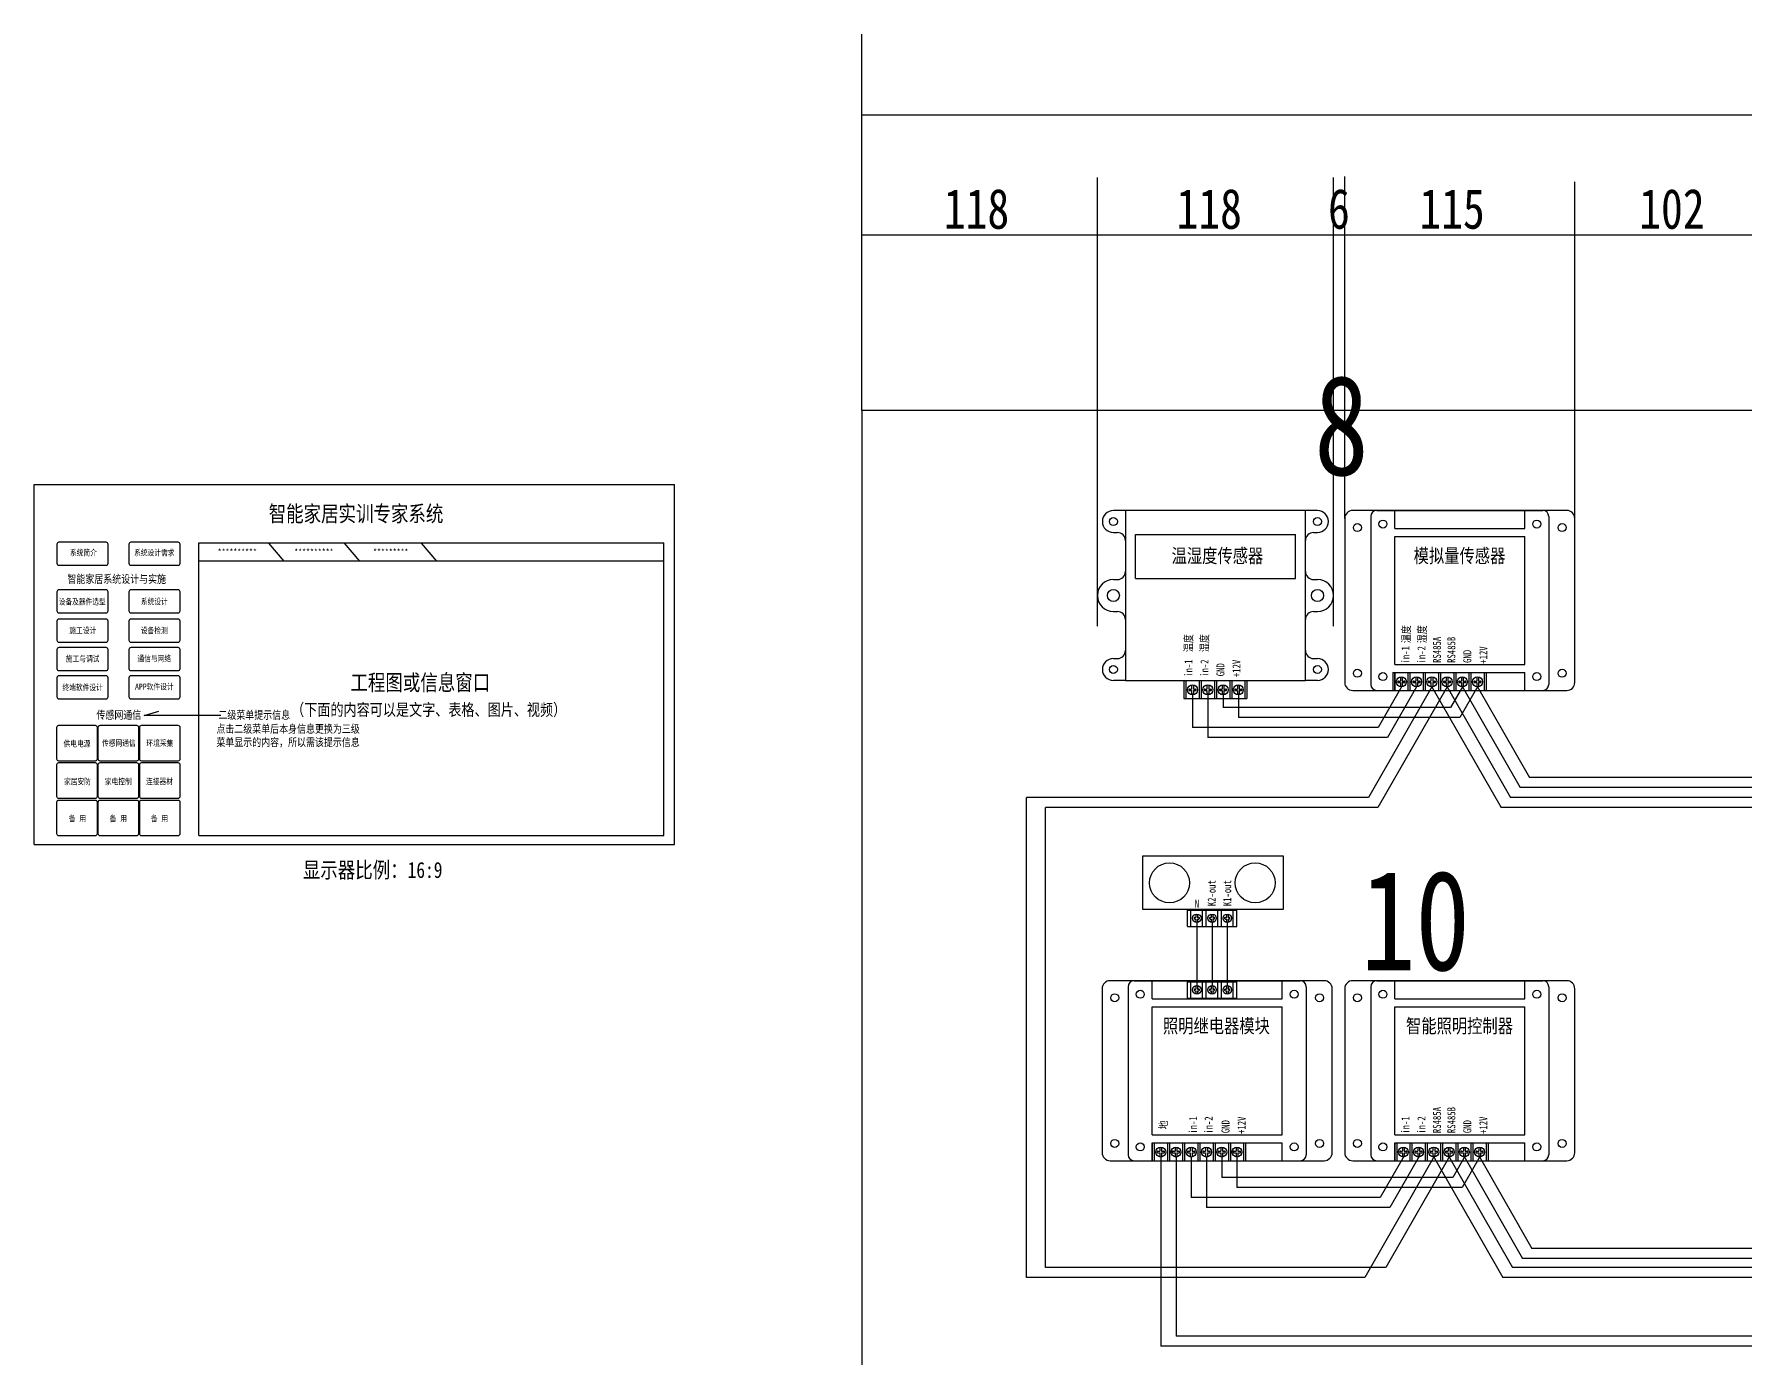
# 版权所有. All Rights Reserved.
# Model space of a CAD drawing. Extents: x 1266371 to 2543862, y 307832 to 617203.
# Drawn here: x 1266371 to 1267226, y 308560 to 309222 of the extents above; entities that cross this region are included whole.
import ezdxf
from ezdxf.enums import TextEntityAlignment as Align

# ---------------------------------------------------------------- set-up
doc = ezdxf.new("R2010")
doc.units = 0
doc.header["$LTSCALE"] = 1000
doc.header["$MEASUREMENT"] = 0
doc.layers.get('0').update_dxf_attribs({"linetype": 'CONTINUOUS'})
doc.styles.add('-宋体', font='', dxfattribs={"width": 0.8})
doc.styles.get('-宋体').set_extended_font_data('SimSun')

msp = doc.modelspace()

# ---------------------------------------------------------------- linework, layer by layer
at = {"color": 1}
for p, q in [((1266784.74, 309034.1), (1266784.74, 309222.26)), ((1266784.74, 309181.92), (1268284.74, 309181.92)), ((1266902.42, 308926.23), (1266902.42, 309150.65)), ((1267020.41, 308926.23), (1267020.41, 309150.54)), ((1267026.01, 308980.09), (1267026.01, 309151.02)), ((1267141.01, 308980.09), (1267141.01, 309148.5)), ((1266784.74, 309121.93), (1268284.74, 309121.93)), ((1266949.99, 308892.48), (1266949.99, 308875.53)), ((1266957.59, 308892.48), (1266957.59, 308870.53)), ((1266965.24, 308892.48), (1266965.24, 308885.53)), ((1266972.88, 308892.48), (1266972.88, 308880.53)), ((1267069.61, 308895.92), (1267037.9, 308840.53)), ((1267077.19, 308895.9), (1267042.6, 308835.53)), ((1267054.4, 308895.9), (1267042.74, 308875.53)), ((1267061.97, 308895.9), (1267047.44, 308870.53)), ((1267069.61, 308895.92), (1267104.17, 308835.53)), ((1267077.19, 308895.9), (1267108.89, 308840.53)), ((1267084.81, 308895.9), (1267078.87, 308885.53)), ((1267092.43, 308895.9), (1267083.63, 308880.53)), ((1267084.81, 308895.9), (1267113.65, 308845.53)), ((1267092.43, 308895.9), (1267118.38, 308850.53)), ((1266426.01, 308881.54), (1266433.36, 308883.71)), ((1266464.39, 308881.54), (1266426.01, 308881.54)), ((1267078.87, 308885.53), (1266965.24, 308885.53)), ((1267083.63, 308880.53), (1266972.88, 308880.53)), ((1267042.74, 308875.53), (1266949.99, 308875.53)), ((1267047.44, 308870.53), (1266957.59, 308870.53)), ((1268152.95, 308845.53), (1267113.65, 308845.53)), ((1268162.35, 308850.53), (1267118.38, 308850.53)), ((1267037.9, 308840.53), (1266866.98, 308840.53)), ((1266866.98, 308600.54), (1266866.98, 308840.53)), ((1267380.01, 308840.53), (1267108.89, 308840.53)), ((1267042.6, 308835.53), (1266876.45, 308835.53)), ((1266876.45, 308605.54), (1266876.45, 308835.53)), ((1267369.5, 308835.53), (1267104.17, 308835.53)), ((1266949.3, 308660.75), (1266949.3, 308640.54)), ((1266956.92, 308660.75), (1266956.92, 308635.54)), ((1266964.54, 308660.75), (1266964.54, 308650.54)), ((1266972.16, 308660.75), (1266972.16, 308645.54)), ((1267070.93, 308661.36), (1267036.12, 308600.54)), ((1267055.71, 308661.36), (1267043.79, 308640.54)), ((1267078.56, 308661.36), (1267046.6, 308605.54)), ((1267063.31, 308661.36), (1267048.53, 308635.54)), ((1267070.23, 308661.36), (1267105.04, 308600.54)), ((1267077.86, 308661.36), (1267109.81, 308605.54)), ((1267086.18, 308661.36), (1267079.99, 308650.54)), ((1267093.74, 308661.26), (1267084.75, 308645.54)), ((1267085.49, 308661.36), (1267114.87, 308610.04)), ((1267093.14, 308661.26), (1267119.59, 308615.04)), ((1267079.99, 308650.54), (1266964.54, 308650.54)), ((1267043.79, 308640.54), (1266949.3, 308640.54)), ((1267084.75, 308645.54), (1266972.16, 308645.54)), ((1267048.53, 308635.54), (1266956.92, 308635.54)), ((1268143.46, 308615.04), (1267119.59, 308615.04)), ((1267046.6, 308605.54), (1266876.45, 308605.54)), ((1267451.82, 308605.54), (1267109.81, 308605.54)), ((1268134.06, 308610.04), (1267114.87, 308610.04)), ((1267036.12, 308600.54), (1266866.98, 308600.54)), ((1267441.36, 308600.54), (1267105.04, 308600.54))]:
    msp.add_line(p, q, dxfattribs=at)
at = {"color": 7}
for p, q in [((1266371.05, 308817.11), (1266371.05, 308997.11)), ((1266371.05, 308997.11), (1266691.05, 308997.11)), ((1266691.05, 308817.11), (1266691.05, 308997.11)), ((1266453.37, 308821.55), (1266453.37, 308967.93)), ((1266453.37, 308967.93), (1266685.69, 308967.93)), ((1266488.07, 308967.82), (1266495.76, 308958.76)), ((1266525.91, 308967.82), (1266533.61, 308958.76)), ((1266564.38, 308967.82), (1266572.08, 308958.76)), ((1266685.69, 308821.55), (1266685.69, 308967.93)), ((1266453.37, 308958.85), (1266685.57, 308958.85)), ((1266453.37, 308821.55), (1266685.69, 308821.55)), ((1266371.05, 308817.11), (1266691.05, 308817.11))]:
    msp.add_line(p, q, dxfattribs=at)
for p, q in [((1266916.41, 308984.06), (1266910.41, 308984.06)), ((1267012.41, 308984.06), (1267006.41, 308984.06)), ((1267042.01, 308984.09), (1267125.01, 308984.09)), ((1267051.01, 308975.09), (1267051.01, 308984.09)), ((1267116.01, 308975.09), (1267116.01, 308984.09)), ((1267039.01, 308981.09), (1267039.01, 308928.61)), ((1267051.01, 308975.09), (1267116.01, 308975.09)), ((1267128.01, 308981.09), (1267128.01, 308922.09)), ((1266910.41, 308973.06), (1266912.41, 308973.06)), ((1266921.41, 308972.06), (1267001.41, 308972.06)), ((1266921.41, 308950.06), (1266921.41, 308972.06)), ((1267001.41, 308950.06), (1267001.41, 308972.06)), ((1267010.41, 308973.06), (1267012.41, 308973.06)), ((1267051.01, 308971.09), (1267116.01, 308971.09)), ((1267051.01, 308907.1), (1267051.01, 308971.09)), ((1267116.01, 308907.1), (1267116.01, 308971.09)), ((1267039.01, 308956.12), (1267039.01, 308897.1)), ((1266910.41, 308949.56), (1266912.41, 308949.56)), ((1266921.41, 308950.06), (1267001.41, 308950.06)), ((1267010.41, 308949.56), (1267012.41, 308949.56)), ((1267128.01, 308955.7), (1267128.01, 308897.1)), ((1266910.41, 308933.56), (1266912.41, 308933.56)), ((1267010.41, 308933.56), (1267012.41, 308933.56)), ((1266910.41, 308910.06), (1266912.41, 308910.06)), ((1267010.41, 308910.06), (1267012.41, 308910.06)), ((1267051.01, 308907.1), (1267116.01, 308907.1)), ((1266916.41, 308899.06), (1266910.41, 308899.06)), ((1266945.66, 308899.06), (1266977.14, 308899.06)), ((1266945.66, 308899.06), (1266945.66, 308890.06)), ((1266946.66, 308899.06), (1266946.66, 308890.06)), ((1266949.52, 308896.85), (1266949.52, 308894.77)), ((1266950.42, 308896.85), (1266950.42, 308894.77)), ((1266953.28, 308899.06), (1266953.28, 308890.06)), ((1266954.28, 308899.06), (1266954.28, 308890.06)), ((1266957.14, 308896.85), (1266957.14, 308894.77)), ((1266958.04, 308896.85), (1266958.04, 308894.77)), ((1266960.9, 308899.06), (1266960.9, 308890.06)), ((1266961.9, 308899.06), (1266961.9, 308890.06)), ((1266964.76, 308896.85), (1266964.76, 308894.77)), ((1266965.66, 308896.85), (1266965.66, 308894.77)), ((1266968.52, 308899.06), (1266968.52, 308890.06)), ((1266969.52, 308899.06), (1266969.52, 308890.06)), ((1266972.38, 308896.85), (1266972.38, 308894.77)), ((1266973.28, 308896.85), (1266973.28, 308894.77)), ((1266976.14, 308899.06), (1266976.14, 308890.06)), ((1266977.14, 308899.06), (1266977.14, 308890.06)), ((1267012.41, 308899.06), (1267006.27, 308899.06)), ((1267050.01, 308903.1), (1267096.73, 308903.1)), ((1267050.01, 308903.1), (1267050.01, 308894.1)), ((1267051.01, 308894.09), (1267051.01, 308903.1)), ((1267051.01, 308903.1), (1267116.01, 308903.1)), ((1267051.01, 308903.1), (1267051.01, 308894.1)), ((1267052.85, 308898.81), (1267053.87, 308898.81)), ((1267052.85, 308898.04), (1267053.87, 308898.04)), ((1267053.87, 308900.89), (1267053.87, 308898.81)), ((1267053.87, 308898.04), (1267053.87, 308895.94)), ((1267054.77, 308900.89), (1267054.77, 308898.81)), ((1267054.77, 308898.81), (1267055.78, 308898.81)), ((1267054.77, 308898.04), (1267054.77, 308895.94)), ((1267054.77, 308898.04), (1267055.8, 308898.04)), ((1267057.63, 308903.1), (1267057.63, 308894.1)), ((1267058.63, 308903.1), (1267058.63, 308894.1)), ((1267060.47, 308898.81), (1267061.49, 308898.81)), ((1267060.47, 308898.04), (1267061.49, 308898.04)), ((1267061.49, 308900.89), (1267061.49, 308898.81)), ((1267061.49, 308898.04), (1267061.49, 308895.94)), ((1267062.39, 308900.89), (1267062.39, 308898.81)), ((1267062.39, 308898.81), (1267063.4, 308898.81)), ((1267062.39, 308898.04), (1267062.39, 308895.94)), ((1267062.39, 308898.04), (1267063.42, 308898.04)), ((1267065.25, 308903.1), (1267065.25, 308894.1)), ((1267066.25, 308903.1), (1267066.25, 308894.1)), ((1267068.09, 308898.81), (1267069.11, 308898.81)), ((1267068.09, 308898.04), (1267069.11, 308898.04)), ((1267069.11, 308900.89), (1267069.11, 308898.81)), ((1267069.11, 308898.04), (1267069.11, 308895.94)), ((1267070.01, 308900.89), (1267070.01, 308898.81)), ((1267070.01, 308898.81), (1267071.02, 308898.81)), ((1267070.01, 308898.04), (1267070.01, 308895.94)), ((1267070.01, 308898.04), (1267071.04, 308898.04)), ((1267072.87, 308903.1), (1267072.87, 308894.1)), ((1267073.87, 308903.1), (1267073.87, 308894.1)), ((1267075.71, 308898.81), (1267076.73, 308898.81)), ((1267075.71, 308898.04), (1267076.73, 308898.04)), ((1267076.73, 308900.89), (1267076.73, 308898.81)), ((1267076.73, 308898.04), (1267076.73, 308895.94)), ((1267077.63, 308900.89), (1267077.63, 308898.81)), ((1267077.63, 308898.81), (1267078.64, 308898.81)), ((1267077.63, 308898.04), (1267077.63, 308895.94)), ((1267077.63, 308898.04), (1267078.66, 308898.04)), ((1267080.49, 308903.1), (1267080.49, 308894.1)), ((1267081.49, 308903.1), (1267081.49, 308894.1)), ((1267083.33, 308898.81), (1267084.35, 308898.81)), ((1267083.33, 308898.04), (1267084.35, 308898.04)), ((1267084.35, 308900.89), (1267084.35, 308898.81)), ((1267084.35, 308898.04), (1267084.35, 308895.94)), ((1267085.25, 308900.89), (1267085.25, 308898.81)), ((1267085.25, 308898.81), (1267086.26, 308898.81)), ((1267085.25, 308898.04), (1267085.25, 308895.94)), ((1267085.25, 308898.04), (1267086.28, 308898.04)), ((1267088.11, 308903.1), (1267088.11, 308894.1)), ((1267089.11, 308903.1), (1267089.11, 308894.1)), ((1267090.95, 308898.81), (1267091.97, 308898.81)), ((1267090.95, 308898.04), (1267091.97, 308898.04)), ((1267091.97, 308900.89), (1267091.97, 308898.81)), ((1267091.97, 308898.04), (1267091.97, 308895.94)), ((1267092.87, 308900.89), (1267092.87, 308898.81)), ((1267092.87, 308898.81), (1267093.88, 308898.81)), ((1267092.87, 308898.04), (1267092.87, 308895.94)), ((1267092.87, 308898.04), (1267093.9, 308898.04)), ((1267095.73, 308903.1), (1267095.73, 308894.1)), ((1267096.73, 308903.1), (1267096.73, 308894.1)), ((1267116.01, 308894.09), (1267116.01, 308903.1)), ((1266945.66, 308890.06), (1266977.14, 308890.06)), ((1266948.5, 308894.77), (1266949.52, 308894.77)), ((1266948.5, 308894), (1266949.52, 308894)), ((1266949.52, 308894), (1266949.52, 308891.9)), ((1266950.42, 308894.77), (1266951.43, 308894.77)), ((1266950.42, 308894), (1266950.42, 308891.9)), ((1266950.42, 308894), (1266951.45, 308894)), ((1266956.12, 308894.77), (1266957.14, 308894.77)), ((1266956.12, 308894), (1266957.14, 308894)), ((1266957.14, 308894), (1266957.14, 308891.9)), ((1266958.04, 308894.77), (1266959.05, 308894.77)), ((1266958.04, 308894), (1266958.04, 308891.9)), ((1266958.04, 308894), (1266959.07, 308894)), ((1266963.74, 308894.77), (1266964.76, 308894.77)), ((1266963.74, 308894), (1266964.76, 308894)), ((1266964.76, 308894), (1266964.76, 308891.9)), ((1266965.66, 308894.77), (1266966.67, 308894.77)), ((1266965.66, 308894), (1266965.66, 308891.9)), ((1266965.66, 308894), (1266966.69, 308894)), ((1266971.36, 308894.77), (1266972.38, 308894.77)), ((1266971.36, 308894), (1266972.38, 308894)), ((1266972.38, 308894), (1266972.38, 308891.9)), ((1266973.28, 308894.77), (1266974.29, 308894.77)), ((1266973.28, 308894), (1266973.28, 308891.9)), ((1266973.28, 308894), (1266974.31, 308894)), ((1267042.01, 308894.1), (1267125.01, 308894.1)), ((1267050.01, 308894.1), (1267096.73, 308894.1)), ((1266947.37, 308776.05), (1266947.37, 308784.24)), ((1266947.37, 308784.24), (1266972.03, 308784.24)), ((1266949.17, 308776.05), (1266949.17, 308784.24)), ((1266951.09, 308780.54), (1266951.61, 308780.54)), ((1266951.09, 308779.77), (1266951.61, 308779.77)), ((1266951.61, 308782.23), (1266951.61, 308780.54)), ((1266951.61, 308779.77), (1266951.61, 308778.06)), ((1266952.07, 308778.03), (1266952.07, 308746.49)), ((1266952.51, 308782.23), (1266952.51, 308780.54)), ((1266952.51, 308780.54), (1266953.02, 308780.54)), ((1266952.51, 308779.77), (1266952.51, 308778.06)), ((1266952.51, 308779.77), (1266953.04, 308779.77)), ((1266954.99, 308776.05), (1266954.99, 308784.24)), ((1266956.79, 308776.05), (1266956.79, 308784.24)), ((1266958.73, 308780.54), (1266959.25, 308780.54)), ((1266958.73, 308779.77), (1266959.25, 308779.77)), ((1266959.25, 308782.23), (1266959.25, 308780.54)), ((1266959.25, 308779.77), (1266959.25, 308778.06)), ((1266959.7, 308778.03), (1266959.7, 308746.49)), ((1266960.14, 308782.23), (1266960.14, 308780.54)), ((1266960.14, 308780.54), (1266960.66, 308780.54)), ((1266960.14, 308779.77), (1266960.14, 308778.06)), ((1266960.14, 308779.77), (1266960.67, 308779.77)), ((1266962.61, 308776.05), (1266962.61, 308784.24)), ((1266964.41, 308776.05), (1266964.41, 308784.24)), ((1266966.35, 308780.54), (1266966.87, 308780.54)), ((1266966.35, 308779.77), (1266966.87, 308779.77)), ((1266966.87, 308782.23), (1266966.87, 308780.54)), ((1266966.87, 308779.77), (1266966.87, 308778.06)), ((1266967.32, 308778.03), (1266967.32, 308746.49)), ((1266967.77, 308782.23), (1266967.77, 308780.54)), ((1266967.77, 308780.54), (1266968.28, 308780.54)), ((1266967.77, 308779.77), (1266967.77, 308778.06)), ((1266967.77, 308779.77), (1266968.3, 308779.77)), ((1266970.23, 308776.05), (1266970.23, 308784.24)), ((1266972.03, 308776.05), (1266972.03, 308784.24)), ((1266947.37, 308776.05), (1266972.03, 308776.05)), ((1266917.75, 308745.94), (1266917.75, 308693.46)), ((1266920.75, 308748.94), (1267003.75, 308748.94)), ((1266929.75, 308739.94), (1266929.75, 308748.94)), ((1266947.37, 308740.23), (1266947.37, 308748.42)), ((1266947.37, 308748.42), (1266972.03, 308748.42)), ((1266949.17, 308740.23), (1266949.17, 308748.42)), ((1266951.09, 308744.73), (1266951.61, 308744.73)), ((1266951.09, 308743.95), (1266951.61, 308743.95)), ((1266951.61, 308746.41), (1266951.61, 308744.73)), ((1266951.61, 308743.95), (1266951.61, 308742.24)), ((1266952.51, 308746.42), (1266952.51, 308744.73)), ((1266952.51, 308744.73), (1266953.02, 308744.73)), ((1266952.51, 308743.95), (1266952.51, 308742.24)), ((1266952.51, 308743.95), (1266953.04, 308743.95)), ((1266954.99, 308740.23), (1266954.99, 308748.42)), ((1266956.79, 308740.23), (1266956.79, 308748.42)), ((1266958.73, 308744.73), (1266959.25, 308744.73)), ((1266958.73, 308743.95), (1266959.25, 308743.95)), ((1266959.25, 308746.41), (1266959.25, 308744.73)), ((1266959.25, 308743.95), (1266959.25, 308742.24)), ((1266960.14, 308746.42), (1266960.14, 308744.73)), ((1266960.14, 308744.73), (1266960.66, 308744.73)), ((1266960.14, 308743.95), (1266960.14, 308742.24)), ((1266960.14, 308743.95), (1266960.67, 308743.95)), ((1266962.61, 308740.23), (1266962.61, 308748.42)), ((1266964.41, 308740.23), (1266964.41, 308748.42)), ((1266966.35, 308744.73), (1266966.87, 308744.73)), ((1266966.35, 308743.95), (1266966.87, 308743.95)), ((1266966.87, 308746.41), (1266966.87, 308744.73)), ((1266966.87, 308743.95), (1266966.87, 308742.24)), ((1266967.77, 308746.42), (1266967.77, 308744.73)), ((1266967.77, 308744.73), (1266968.28, 308744.73)), ((1266967.77, 308743.95), (1266967.77, 308742.24)), ((1266967.77, 308743.95), (1266968.3, 308743.95)), ((1266970.23, 308740.23), (1266970.23, 308748.42)), ((1266972.03, 308740.23), (1266972.03, 308748.42)), ((1266994.75, 308739.94), (1266994.75, 308748.94)), ((1267006.75, 308745.94), (1267006.75, 308686.94)), ((1267039.01, 308745.94), (1267039.01, 308693.46)), ((1267042.01, 308748.94), (1267125.01, 308748.94)), ((1267051.01, 308739.94), (1267051.01, 308748.94)), ((1267116.01, 308739.94), (1267116.01, 308748.94)), ((1267128.01, 308745.94), (1267128.01, 308686.94)), ((1266929.75, 308739.94), (1266994.75, 308739.94)), ((1266929.75, 308671.94), (1266929.75, 308735.94)), ((1266929.75, 308735.94), (1266994.75, 308735.94)), ((1266947.37, 308740.23), (1266972.03, 308740.23)), ((1266994.75, 308671.94), (1266994.75, 308735.94)), ((1267051.01, 308739.94), (1267116.01, 308739.94)), ((1267051.01, 308671.94), (1267051.01, 308735.94)), ((1267051.01, 308735.94), (1267116.01, 308735.94)), ((1267116.01, 308671.94), (1267116.01, 308735.94)), ((1266917.75, 308720.97), (1266917.75, 308661.94)), ((1267006.75, 308720.55), (1267006.75, 308661.94)), ((1267039.01, 308720.97), (1267039.01, 308661.94)), ((1267128.01, 308720.55), (1267128.01, 308661.94)), ((1266929.75, 308671.94), (1266994.75, 308671.94)), ((1266929.75, 308658.94), (1266929.75, 308667.94)), ((1266929.75, 308667.94), (1266994.75, 308667.94)), ((1266929.75, 308667.94), (1266976.47, 308667.94)), ((1266929.75, 308667.94), (1266929.75, 308658.94)), ((1266929.75, 308667.94), (1266976.47, 308667.94)), ((1266929.75, 308667.94), (1266929.75, 308658.94)), ((1266930.75, 308667.94), (1266930.75, 308658.94)), ((1266930.75, 308667.94), (1266930.75, 308658.94)), ((1266933.6, 308665.73), (1266933.6, 308663.66)), ((1266933.6, 308665.73), (1266933.6, 308663.66)), ((1266934.5, 308665.73), (1266934.5, 308663.66)), ((1266934.5, 308665.73), (1266934.5, 308663.66)), ((1266937.37, 308667.94), (1266937.37, 308658.94)), ((1266937.37, 308667.94), (1266937.37, 308658.94)), ((1266938.37, 308667.94), (1266938.37, 308658.94)), ((1266938.37, 308667.94), (1266938.37, 308658.94)), ((1266941.22, 308665.73), (1266941.22, 308663.66)), ((1266941.22, 308665.73), (1266941.22, 308663.66)), ((1266942.12, 308665.73), (1266942.12, 308663.66)), ((1266942.12, 308665.73), (1266942.12, 308663.66)), ((1266944.99, 308667.94), (1266944.99, 308658.94)), ((1266944.99, 308667.94), (1266944.99, 308658.94)), ((1266945.99, 308667.94), (1266945.99, 308658.94)), ((1266945.99, 308667.94), (1266945.99, 308658.94)), ((1266948.84, 308665.73), (1266948.84, 308663.66)), ((1266948.84, 308665.73), (1266948.84, 308663.66)), ((1266949.74, 308665.73), (1266949.74, 308663.66)), ((1266949.74, 308665.73), (1266949.74, 308663.66)), ((1266952.61, 308667.94), (1266952.61, 308658.94)), ((1266952.61, 308667.94), (1266952.61, 308658.94)), ((1266953.61, 308667.94), (1266953.61, 308658.94)), ((1266953.61, 308667.94), (1266953.61, 308658.94)), ((1266956.46, 308665.73), (1266956.46, 308663.66)), ((1266956.46, 308665.73), (1266956.46, 308663.66)), ((1266957.36, 308665.73), (1266957.36, 308663.66)), ((1266957.36, 308665.73), (1266957.36, 308663.66)), ((1266960.23, 308667.94), (1266960.23, 308658.94)), ((1266960.23, 308667.94), (1266960.23, 308658.94)), ((1266961.23, 308667.94), (1266961.23, 308658.94)), ((1266961.23, 308667.94), (1266961.23, 308658.94)), ((1266964.08, 308665.73), (1266964.08, 308663.66)), ((1266964.08, 308665.73), (1266964.08, 308663.66)), ((1266964.98, 308665.73), (1266964.98, 308663.66)), ((1266964.98, 308665.73), (1266964.98, 308663.66)), ((1266967.85, 308667.94), (1266967.85, 308658.94)), ((1266967.85, 308667.94), (1266967.85, 308658.94)), ((1266968.85, 308667.94), (1266968.85, 308658.94)), ((1266968.85, 308667.94), (1266968.85, 308658.94)), ((1266971.7, 308665.73), (1266971.7, 308663.66)), ((1266971.7, 308665.73), (1266971.7, 308663.66)), ((1266972.6, 308665.73), (1266972.6, 308663.66)), ((1266972.6, 308665.73), (1266972.6, 308663.66)), ((1266975.47, 308667.94), (1266975.47, 308658.94)), ((1266975.47, 308667.94), (1266975.47, 308658.94)), ((1266976.47, 308667.94), (1266976.47, 308658.94)), ((1266976.47, 308667.94), (1266976.47, 308658.94)), ((1266994.75, 308658.94), (1266994.75, 308667.94)), ((1267051.01, 308671.94), (1267116.01, 308671.94)), ((1267051.01, 308658.94), (1267051.01, 308667.94)), ((1267051.01, 308667.94), (1267116.01, 308667.94)), ((1267051.01, 308667.94), (1267097.73, 308667.94)), ((1267051.01, 308667.94), (1267051.01, 308658.94)), ((1267051.01, 308667.94), (1267097.73, 308667.94)), ((1267051.01, 308667.94), (1267051.01, 308658.94)), ((1267052.01, 308667.94), (1267052.01, 308658.94)), ((1267052.01, 308667.94), (1267052.01, 308658.94)), ((1267054.87, 308665.73), (1267054.87, 308663.66)), ((1267054.87, 308665.73), (1267054.87, 308663.66)), ((1267055.77, 308665.73), (1267055.77, 308663.66)), ((1267055.77, 308665.73), (1267055.77, 308663.66)), ((1267058.63, 308667.94), (1267058.63, 308658.94)), ((1267058.63, 308667.94), (1267058.63, 308658.94)), ((1267059.63, 308667.94), (1267059.63, 308658.94)), ((1267059.63, 308667.94), (1267059.63, 308658.94)), ((1267062.49, 308665.73), (1267062.49, 308663.66)), ((1267062.49, 308665.73), (1267062.49, 308663.66)), ((1267063.39, 308665.73), (1267063.39, 308663.66)), ((1267063.39, 308665.73), (1267063.39, 308663.66)), ((1267066.25, 308667.94), (1267066.25, 308658.94)), ((1267066.25, 308667.94), (1267066.25, 308658.94)), ((1267067.25, 308667.94), (1267067.25, 308658.94)), ((1267067.25, 308667.94), (1267067.25, 308658.94)), ((1267070.11, 308665.73), (1267070.11, 308663.66)), ((1267070.11, 308665.73), (1267070.11, 308663.66)), ((1267071.01, 308665.73), (1267071.01, 308663.66)), ((1267071.01, 308665.73), (1267071.01, 308663.66)), ((1267073.87, 308667.94), (1267073.87, 308658.94)), ((1267073.87, 308667.94), (1267073.87, 308658.94)), ((1267074.87, 308667.94), (1267074.87, 308658.94)), ((1267074.87, 308667.94), (1267074.87, 308658.94)), ((1267077.73, 308665.73), (1267077.73, 308663.66)), ((1267077.73, 308665.73), (1267077.73, 308663.66)), ((1267078.63, 308665.73), (1267078.63, 308663.66)), ((1267078.63, 308665.73), (1267078.63, 308663.66)), ((1267081.49, 308667.94), (1267081.49, 308658.94)), ((1267081.49, 308667.94), (1267081.49, 308658.94)), ((1267082.49, 308667.94), (1267082.49, 308658.94)), ((1267082.49, 308667.94), (1267082.49, 308658.94)), ((1267085.35, 308665.73), (1267085.35, 308663.66)), ((1267085.35, 308665.73), (1267085.35, 308663.66)), ((1267086.25, 308665.73), (1267086.25, 308663.66)), ((1267086.25, 308665.73), (1267086.25, 308663.66)), ((1267089.11, 308667.94), (1267089.11, 308658.94)), ((1267089.11, 308667.94), (1267089.11, 308658.94)), ((1267090.11, 308667.94), (1267090.11, 308658.94)), ((1267090.11, 308667.94), (1267090.11, 308658.94)), ((1267092.97, 308665.73), (1267092.97, 308663.66)), ((1267092.97, 308665.73), (1267092.97, 308663.66)), ((1267093.87, 308665.73), (1267093.87, 308663.66)), ((1267093.87, 308665.73), (1267093.87, 308663.66)), ((1267096.73, 308667.94), (1267096.73, 308658.94)), ((1267096.73, 308667.94), (1267096.73, 308658.94)), ((1267097.73, 308667.94), (1267097.73, 308658.94)), ((1267097.73, 308667.94), (1267097.73, 308658.94)), ((1267116.01, 308658.94), (1267116.01, 308667.94)), ((1266920.75, 308658.94), (1267003.75, 308658.94)), ((1266929.75, 308658.94), (1266976.47, 308658.94)), ((1266929.75, 308658.94), (1266976.47, 308658.94)), ((1266932.58, 308662.88), (1266933.6, 308662.88)), ((1266932.58, 308662.88), (1266933.6, 308662.88)), ((1266932.59, 308663.66), (1266933.6, 308663.66)), ((1266932.59, 308663.66), (1266933.6, 308663.66)), ((1266933.6, 308662.88), (1266933.6, 308660.79)), ((1266933.6, 308662.88), (1266933.6, 308660.79)), ((1266934.05, 308660.75), (1266934.05, 308566.15)), ((1266934.5, 308663.66), (1266935.52, 308663.66)), ((1266934.5, 308663.66), (1266935.52, 308663.66)), ((1266934.5, 308662.88), (1266934.5, 308660.79)), ((1266934.5, 308662.88), (1266935.53, 308662.88)), ((1266934.5, 308662.88), (1266934.5, 308660.79)), ((1266934.5, 308662.88), (1266935.53, 308662.88)), ((1266940.2, 308662.88), (1266941.22, 308662.88)), ((1266940.2, 308662.88), (1266941.22, 308662.88)), ((1266940.21, 308663.66), (1266941.22, 308663.66)), ((1266940.21, 308663.66), (1266941.22, 308663.66)), ((1266941.22, 308662.88), (1266941.22, 308660.79)), ((1266941.22, 308662.88), (1266941.22, 308660.79)), ((1266941.7, 308660.75), (1266941.7, 308571.15)), ((1266942.12, 308663.66), (1266943.14, 308663.66)), ((1266942.12, 308663.66), (1266943.14, 308663.66)), ((1266942.12, 308662.88), (1266942.12, 308660.79)), ((1266942.12, 308662.88), (1266943.15, 308662.88)), ((1266942.12, 308662.88), (1266942.12, 308660.79)), ((1266942.12, 308662.88), (1266943.15, 308662.88)), ((1266947.82, 308662.88), (1266948.84, 308662.88)), ((1266947.82, 308662.88), (1266948.84, 308662.88)), ((1266947.83, 308663.66), (1266948.84, 308663.66)), ((1266947.83, 308663.66), (1266948.84, 308663.66)), ((1266948.84, 308662.88), (1266948.84, 308660.79)), ((1266948.84, 308662.88), (1266948.84, 308660.79)), ((1266949.74, 308663.66), (1266950.76, 308663.66)), ((1266949.74, 308663.66), (1266950.76, 308663.66)), ((1266949.74, 308662.88), (1266949.74, 308660.79)), ((1266949.74, 308662.88), (1266950.77, 308662.88)), ((1266949.74, 308662.88), (1266949.74, 308660.79)), ((1266949.74, 308662.88), (1266950.77, 308662.88)), ((1266955.44, 308662.88), (1266956.46, 308662.88)), ((1266955.44, 308662.88), (1266956.46, 308662.88)), ((1266955.45, 308663.66), (1266956.46, 308663.66)), ((1266955.45, 308663.66), (1266956.46, 308663.66)), ((1266956.46, 308662.88), (1266956.46, 308660.79)), ((1266956.46, 308662.88), (1266956.46, 308660.79)), ((1266957.36, 308663.66), (1266958.38, 308663.66)), ((1266957.36, 308663.66), (1266958.38, 308663.66)), ((1266957.36, 308662.88), (1266957.36, 308660.79)), ((1266957.36, 308662.88), (1266958.39, 308662.88)), ((1266957.36, 308662.88), (1266957.36, 308660.79)), ((1266957.36, 308662.88), (1266958.39, 308662.88)), ((1266963.06, 308662.88), (1266964.08, 308662.88)), ((1266963.06, 308662.88), (1266964.08, 308662.88)), ((1266963.07, 308663.66), (1266964.08, 308663.66)), ((1266963.07, 308663.66), (1266964.08, 308663.66)), ((1266964.08, 308662.88), (1266964.08, 308660.79)), ((1266964.08, 308662.88), (1266964.08, 308660.79)), ((1266964.98, 308663.66), (1266966, 308663.66)), ((1266964.98, 308663.66), (1266966, 308663.66)), ((1266964.98, 308662.88), (1266964.98, 308660.79)), ((1266964.98, 308662.88), (1266966.01, 308662.88)), ((1266964.98, 308662.88), (1266964.98, 308660.79)), ((1266964.98, 308662.88), (1266966.01, 308662.88)), ((1266970.68, 308662.88), (1266971.7, 308662.88)), ((1266970.68, 308662.88), (1266971.7, 308662.88)), ((1266970.69, 308663.66), (1266971.7, 308663.66)), ((1266970.69, 308663.66), (1266971.7, 308663.66)), ((1266971.7, 308662.88), (1266971.7, 308660.79)), ((1266971.7, 308662.88), (1266971.7, 308660.79)), ((1266972.6, 308663.66), (1266973.62, 308663.66)), ((1266972.6, 308663.66), (1266973.62, 308663.66)), ((1266972.6, 308662.88), (1266972.6, 308660.79)), ((1266972.6, 308662.88), (1266973.63, 308662.88)), ((1266972.6, 308662.88), (1266972.6, 308660.79)), ((1266972.6, 308662.88), (1266973.63, 308662.88)), ((1267042.01, 308658.94), (1267125.01, 308658.94)), ((1267051.01, 308658.94), (1267097.73, 308658.94)), ((1267051.01, 308658.94), (1267097.73, 308658.94)), ((1267053.85, 308663.66), (1267054.87, 308663.66)), ((1267053.85, 308663.66), (1267054.87, 308663.66)), ((1267053.85, 308662.88), (1267054.87, 308662.88)), ((1267053.85, 308662.88), (1267054.87, 308662.88)), ((1267054.87, 308662.88), (1267054.87, 308660.79)), ((1267054.87, 308662.88), (1267054.87, 308660.79)), ((1267055.77, 308663.66), (1267056.78, 308663.66)), ((1267055.77, 308663.66), (1267056.78, 308663.66)), ((1267055.77, 308662.88), (1267055.77, 308660.79)), ((1267055.77, 308662.88), (1267056.8, 308662.88)), ((1267055.77, 308662.88), (1267055.77, 308660.79)), ((1267055.77, 308662.88), (1267056.8, 308662.88)), ((1267061.47, 308663.66), (1267062.49, 308663.66)), ((1267061.47, 308663.66), (1267062.49, 308663.66)), ((1267061.47, 308662.88), (1267062.49, 308662.88)), ((1267061.47, 308662.88), (1267062.49, 308662.88)), ((1267062.49, 308662.88), (1267062.49, 308660.79)), ((1267062.49, 308662.88), (1267062.49, 308660.79)), ((1267063.39, 308663.66), (1267064.4, 308663.66)), ((1267063.39, 308663.66), (1267064.4, 308663.66)), ((1267063.39, 308662.88), (1267063.39, 308660.79)), ((1267063.39, 308662.88), (1267064.42, 308662.88)), ((1267063.39, 308662.88), (1267063.39, 308660.79)), ((1267063.39, 308662.88), (1267064.42, 308662.88)), ((1267069.09, 308663.66), (1267070.11, 308663.66)), ((1267069.09, 308663.66), (1267070.11, 308663.66)), ((1267069.09, 308662.88), (1267070.11, 308662.88)), ((1267069.09, 308662.88), (1267070.11, 308662.88)), ((1267070.11, 308662.88), (1267070.11, 308660.79)), ((1267070.11, 308662.88), (1267070.11, 308660.79)), ((1267071.01, 308663.66), (1267072.02, 308663.66)), ((1267071.01, 308663.66), (1267072.02, 308663.66)), ((1267071.01, 308662.88), (1267071.01, 308660.79)), ((1267071.01, 308662.88), (1267072.04, 308662.88)), ((1267071.01, 308662.88), (1267071.01, 308660.79)), ((1267071.01, 308662.88), (1267072.04, 308662.88)), ((1267076.71, 308663.66), (1267077.73, 308663.66)), ((1267076.71, 308663.66), (1267077.73, 308663.66)), ((1267076.71, 308662.88), (1267077.73, 308662.88)), ((1267076.71, 308662.88), (1267077.73, 308662.88)), ((1267077.73, 308662.88), (1267077.73, 308660.79)), ((1267077.73, 308662.88), (1267077.73, 308660.79)), ((1267078.63, 308663.66), (1267079.64, 308663.66)), ((1267078.63, 308663.66), (1267079.64, 308663.66)), ((1267078.63, 308662.88), (1267078.63, 308660.79)), ((1267078.63, 308662.88), (1267079.66, 308662.88)), ((1267078.63, 308662.88), (1267078.63, 308660.79)), ((1267078.63, 308662.88), (1267079.66, 308662.88)), ((1267084.33, 308663.66), (1267085.35, 308663.66)), ((1267084.33, 308663.66), (1267085.35, 308663.66)), ((1267084.33, 308662.88), (1267085.35, 308662.88)), ((1267084.33, 308662.88), (1267085.35, 308662.88)), ((1267085.35, 308662.88), (1267085.35, 308660.79)), ((1267085.35, 308662.88), (1267085.35, 308660.79)), ((1267086.25, 308663.66), (1267087.26, 308663.66)), ((1267086.25, 308663.66), (1267087.26, 308663.66)), ((1267086.25, 308662.88), (1267086.25, 308660.79)), ((1267086.25, 308662.88), (1267087.28, 308662.88)), ((1267086.25, 308662.88), (1267086.25, 308660.79)), ((1267086.25, 308662.88), (1267087.28, 308662.88)), ((1267091.95, 308663.66), (1267092.97, 308663.66)), ((1267091.95, 308663.66), (1267092.97, 308663.66)), ((1267091.95, 308662.88), (1267092.97, 308662.88)), ((1267091.95, 308662.88), (1267092.97, 308662.88)), ((1267092.97, 308662.88), (1267092.97, 308660.79)), ((1267092.97, 308662.88), (1267092.97, 308660.79)), ((1267093.87, 308663.66), (1267094.88, 308663.66)), ((1267093.87, 308663.66), (1267094.88, 308663.66)), ((1267093.87, 308662.88), (1267093.87, 308660.79)), ((1267093.87, 308662.88), (1267094.9, 308662.88)), ((1267093.87, 308662.88), (1267093.87, 308660.79)), ((1267093.87, 308662.88), (1267094.9, 308662.88)), ((1267884.81, 308571.15), (1266941.7, 308571.15)), ((1267878.51, 308566.15), (1266934.05, 308566.15))]:
    msp.add_line(p, q)
for points in [[(1266784.74, 308114.1), (1268284.74, 308114.1), (1268284.74, 309034.1), (1266784.74, 309034.1)], [(1266916.41, 308899.06), (1267006.41, 308899.06), (1267006.41, 308984.06), (1266916.41, 308984.06)]]:
    msp.add_lwpolyline(points, close=True)
for points in [[(1267030.01, 308894.09), (1267137.01, 308894.09, 0.414214), (1267141.01, 308898.09), (1267141.01, 308980.09, 0.414214), (1267137.01, 308984.09), (1267030.01, 308984.09, 0.414214), (1267026.01, 308980.09), (1267026.01, 308898.09, 0.414214)], [(1266908.75, 308658.94), (1267015.75, 308658.94, 0.414214), (1267019.75, 308662.94), (1267019.75, 308744.94, 0.414214), (1267015.75, 308748.94), (1266908.75, 308748.94, 0.414214), (1266904.75, 308744.94), (1266904.75, 308662.94, 0.414214)], [(1267030.01, 308658.94), (1267137.01, 308658.94, 0.414214), (1267141.01, 308662.94), (1267141.01, 308744.94, 0.414214), (1267137.01, 308748.94), (1267030.01, 308748.94, 0.414214), (1267026.01, 308744.94), (1267026.01, 308662.94, 0.414214)]]:
    msp.add_lwpolyline(points, format="xyb", close=True)
for points in [[(1266383.4, 308956.69), (1266406.95, 308956.69, 0.414214), (1266407.95, 308957.69), (1266407.95, 308967.23, 0.414214), (1266406.95, 308968.23), (1266383.4, 308968.23, 0.414214), (1266382.4, 308967.23), (1266382.4, 308957.69, 0.414214)], [(1266419.36, 308956.69), (1266442.91, 308956.69, 0.414214), (1266443.91, 308957.69), (1266443.91, 308967.23, 0.414214), (1266442.91, 308968.23), (1266419.36, 308968.23, 0.414214), (1266418.36, 308967.23), (1266418.36, 308957.69, 0.414214)], [(1266383.4, 308932.87), (1266406.95, 308932.87, 0.414214), (1266407.95, 308933.87), (1266407.95, 308943.41, 0.414214), (1266406.95, 308944.41), (1266383.4, 308944.41, 0.414214), (1266382.4, 308943.41), (1266382.4, 308933.87, 0.414214)], [(1266419.36, 308932.87), (1266442.91, 308932.87, 0.414214), (1266443.91, 308933.87), (1266443.91, 308943.41, 0.414214), (1266442.91, 308944.41), (1266419.36, 308944.41, 0.414214), (1266418.36, 308943.41), (1266418.36, 308933.87, 0.414214)], [(1266383.4, 308918.23), (1266406.95, 308918.23, 0.414214), (1266407.95, 308919.23), (1266407.95, 308928.77, 0.414214), (1266406.95, 308929.77), (1266383.4, 308929.77, 0.414214), (1266382.4, 308928.77), (1266382.4, 308919.23, 0.414214)], [(1266419.36, 308918.23), (1266442.91, 308918.23, 0.414214), (1266443.91, 308919.23), (1266443.91, 308928.77, 0.414214), (1266442.91, 308929.77), (1266419.36, 308929.77, 0.414214), (1266418.36, 308928.77), (1266418.36, 308919.23, 0.414214)], [(1266383.4, 308903.99), (1266406.95, 308903.99, 0.414214), (1266407.95, 308904.99), (1266407.95, 308914.53, 0.414214), (1266406.95, 308915.53), (1266383.4, 308915.53, 0.414214), (1266382.4, 308914.53), (1266382.4, 308904.99, 0.414214)], [(1266419.36, 308903.99), (1266442.91, 308903.99, 0.414214), (1266443.91, 308904.99), (1266443.91, 308914.53, 0.414214), (1266442.91, 308915.53), (1266419.36, 308915.53, 0.414214), (1266418.36, 308914.53), (1266418.36, 308904.99, 0.414214)], [(1266383.4, 308889.89), (1266406.95, 308889.89, 0.414214), (1266407.95, 308890.89), (1266407.95, 308900.43, 0.414214), (1266406.95, 308901.43), (1266383.4, 308901.43, 0.414214), (1266382.4, 308900.43), (1266382.4, 308890.89, 0.414214)], [(1266419.36, 308889.89), (1266442.91, 308889.89, 0.414214), (1266443.91, 308890.89), (1266443.91, 308900.43, 0.414214), (1266442.91, 308901.43), (1266419.36, 308901.43, 0.414214), (1266418.36, 308900.43), (1266418.36, 308890.89, 0.414214)], [(1266383.38, 308876.71), (1266401.48, 308876.71, -0.414214), (1266402.48, 308875.71), (1266402.48, 308859.77, -0.414214), (1266401.48, 308858.77), (1266383.38, 308858.77, -0.414214), (1266382.38, 308859.77), (1266382.38, 308875.71, -0.414214)], [(1266404.06, 308876.71), (1266422.17, 308876.71, -0.414214), (1266423.17, 308875.71), (1266423.17, 308859.77, -0.414214), (1266422.17, 308858.77), (1266404.06, 308858.77, -0.414214), (1266403.06, 308859.77), (1266403.06, 308875.71, -0.414214)], [(1266424.75, 308876.71), (1266442.86, 308876.71, -0.414214), (1266443.86, 308875.71), (1266443.86, 308859.77, -0.414214), (1266442.86, 308858.77), (1266424.75, 308858.77, -0.414214), (1266423.75, 308859.77), (1266423.75, 308875.71, -0.414214)], [(1266383.38, 308857.99), (1266401.48, 308857.99, -0.414214), (1266402.48, 308856.99), (1266402.48, 308841.05, -0.414214), (1266401.48, 308840.05), (1266383.38, 308840.05, -0.414214), (1266382.38, 308841.05), (1266382.38, 308856.99, -0.414214)], [(1266404.06, 308857.99), (1266422.17, 308857.99, -0.414214), (1266423.17, 308856.99), (1266423.17, 308841.05, -0.414214), (1266422.17, 308840.05), (1266404.06, 308840.05, -0.414214), (1266403.06, 308841.05), (1266403.06, 308856.99, -0.414214)], [(1266424.75, 308857.99), (1266442.86, 308857.99, -0.414214), (1266443.86, 308856.99), (1266443.86, 308841.05, -0.414214), (1266442.86, 308840.05), (1266424.75, 308840.05, -0.414214), (1266423.75, 308841.05), (1266423.75, 308856.99, -0.414214)], [(1266383.38, 308839.29), (1266401.48, 308839.29, -0.414214), (1266402.48, 308838.29), (1266402.48, 308822.35, -0.414214), (1266401.48, 308821.35), (1266383.38, 308821.35, -0.414214), (1266382.38, 308822.35), (1266382.38, 308838.29, -0.414214)], [(1266404.06, 308839.29), (1266422.17, 308839.29, -0.414214), (1266423.17, 308838.29), (1266423.17, 308822.35, -0.414214), (1266422.17, 308821.35), (1266404.06, 308821.35, -0.414214), (1266403.06, 308822.35), (1266403.06, 308838.29, -0.414214)], [(1266424.75, 308839.29), (1266442.86, 308839.29, -0.414214), (1266443.86, 308838.29), (1266443.86, 308822.35, -0.414214), (1266442.86, 308821.35), (1266424.75, 308821.35, -0.414214), (1266423.75, 308822.35), (1266423.75, 308838.29, -0.414214)]]:
    msp.add_lwpolyline(points, format="xyb", close=True, dxfattribs=at)
msp.add_lwpolyline([(1266924.97, 308784.78), (1266995.44, 308784.78), (1266995.44, 308811.16), (1266924.97, 308811.16)], close=True, dxfattribs=at)
for centre, radius in [((1266910.41, 308978.56), 2), ((1267012.41, 308978.56), 2), ((1267032.36, 308975.53), 2), ((1267045.12, 308977.31), 2), ((1267122.01, 308977.31), 2), ((1267134.68, 308975.53), 2), ((1266910.41, 308941.56), 3), ((1267012.41, 308941.56), 3), ((1266910.41, 308904.56), 2), ((1267012.41, 308904.56), 2), ((1266949.97, 308894.38), 2.51), ((1266957.59, 308894.38), 2.51), ((1266965.21, 308894.38), 2.51), ((1266972.83, 308894.38), 2.51), ((1267032.36, 308902.68), 2), ((1267045.12, 308900.99), 2), ((1267054.32, 308898.41), 2.51), ((1267061.94, 308898.41), 2.51), ((1267069.56, 308898.41), 2.51), ((1267077.18, 308898.41), 2.51), ((1267084.8, 308898.41), 2.51), ((1267092.42, 308898.41), 2.51), ((1267122.01, 308900.99), 2), ((1267134.68, 308902.68), 2), ((1266952.06, 308780.15), 2.13), ((1266959.7, 308780.15), 2.13), ((1266967.32, 308780.15), 2.13), ((1266911.09, 308740.38), 2), ((1266923.85, 308742.15), 2), ((1266952.06, 308744.33), 2.13), ((1266959.7, 308744.33), 2.13), ((1266967.32, 308744.33), 2.13), ((1267000.75, 308742.15), 2), ((1267013.42, 308740.38), 2), ((1267032.36, 308740.38), 2), ((1267045.12, 308742.15), 2), ((1267122.01, 308742.15), 2), ((1267134.68, 308740.38), 2), ((1266911.09, 308667.53), 2), ((1266923.85, 308665.83), 2), ((1266934.06, 308663.26), 2.51), ((1266934.06, 308663.26), 2.51), ((1266941.68, 308663.26), 2.51), ((1266941.68, 308663.26), 2.51), ((1266949.3, 308663.26), 2.51), ((1266949.3, 308663.26), 2.51), ((1266956.92, 308663.26), 2.51), ((1266956.92, 308663.26), 2.51), ((1266964.54, 308663.26), 2.51), ((1266964.54, 308663.26), 2.51), ((1266972.16, 308663.26), 2.51), ((1266972.16, 308663.26), 2.51), ((1267000.75, 308665.83), 2), ((1267013.42, 308667.53), 2), ((1267032.36, 308667.53), 2), ((1267045.12, 308665.83), 2), ((1267055.32, 308663.26), 2.51), ((1267055.32, 308663.26), 2.51), ((1267062.94, 308663.26), 2.51), ((1267062.94, 308663.26), 2.51), ((1267070.56, 308663.26), 2.51), ((1267070.56, 308663.26), 2.51), ((1267078.18, 308663.26), 2.51), ((1267078.18, 308663.26), 2.51), ((1267085.8, 308663.26), 2.51), ((1267085.8, 308663.26), 2.51), ((1267093.42, 308663.26), 2.51), ((1267093.42, 308663.26), 2.51), ((1267122.01, 308665.83), 2), ((1267134.68, 308667.53), 2)]:
    msp.add_circle(centre, radius)
for centre in [(1266938.44, 308797.85), (1266981.25, 308797.85)]:
    msp.add_circle(centre, 10, dxfattribs=at)
for centre, radius, start, end in [((1266910.41, 308978.56), 5.5, 90, 270), ((1267012.41, 308978.56), 5.5, 270, 90), ((1267042.01, 308981.09), 3, 90, 180), ((1267125.01, 308981.09), 3, 0, 90), ((1266912.41, 308969.06), 4, 0, 90), ((1267010.41, 308969.06), 4, 90, 180), ((1266910.41, 308941.56), 8, 90, 270), ((1266912.41, 308953.56), 4, 270, 0), ((1267010.41, 308953.56), 4, 180, 270), ((1267012.41, 308941.56), 8, 270, 90), ((1266912.41, 308929.56), 4, 0, 90), ((1267010.41, 308929.56), 4, 90, 180), ((1266912.41, 308914.06), 4, 270, 0), ((1267010.41, 308914.06), 4, 180, 270), ((1266910.41, 308904.56), 5.5, 90, 270), ((1267012.41, 308904.56), 5.5, 270, 90), ((1267042.01, 308897.1), 3, 180, 270), ((1267052.84, 308898.42), 0.388, 88.02656, 271.77366), ((1267055.8, 308898.42), 0.388, 268.22634, 91.97344), ((1267060.46, 308898.42), 0.388, 88.02656, 271.77366), ((1267063.42, 308898.42), 0.388, 268.22634, 91.97344), ((1267068.08, 308898.42), 0.388, 88.02656, 271.77366), ((1267071.04, 308898.42), 0.388, 268.22634, 91.97344), ((1267075.7, 308898.42), 0.388, 88.02656, 271.77366), ((1267078.66, 308898.42), 0.388, 268.22634, 91.97344), ((1267083.32, 308898.42), 0.388, 88.02656, 271.77366), ((1267086.28, 308898.42), 0.388, 268.22634, 91.97344), ((1267090.94, 308898.42), 0.388, 88.02656, 271.77366), ((1267093.9, 308898.42), 0.388, 268.22634, 91.97344), ((1267125.01, 308897.1), 3, 270, 0), ((1266948.49, 308894.39), 0.388, 88.02656, 271.77366), ((1266951.44, 308894.39), 0.388, 268.22634, 91.97344), ((1266956.11, 308894.39), 0.388, 88.02656, 271.77366), ((1266959.06, 308894.39), 0.388, 268.22634, 91.97344), ((1266963.73, 308894.39), 0.388, 88.02656, 271.77366), ((1266966.68, 308894.39), 0.388, 268.22634, 91.97344), ((1266971.35, 308894.39), 0.388, 88.02656, 271.77366), ((1266974.3, 308894.39), 0.388, 268.22634, 91.97344), ((1266951.08, 308780.16), 0.388, 88.02656, 271.77366), ((1266953.03, 308780.16), 0.388, 268.22634, 91.97344), ((1266958.71, 308780.16), 0.388, 88.02656, 271.77366), ((1266960.67, 308780.16), 0.388, 268.22634, 91.97344), ((1266966.34, 308780.16), 0.388, 88.02656, 271.77366), ((1266968.29, 308780.16), 0.388, 268.22634, 91.97344), ((1266920.75, 308745.94), 3, 90, 180), ((1266951.08, 308744.34), 0.388, 88.02656, 271.77366), ((1266953.03, 308744.34), 0.388, 268.22634, 91.97344), ((1266958.71, 308744.34), 0.388, 88.02656, 271.77366), ((1266960.67, 308744.34), 0.388, 268.22634, 91.97344), ((1266966.34, 308744.34), 0.388, 88.02656, 271.77366), ((1266968.29, 308744.34), 0.388, 268.22634, 91.97344), ((1267003.75, 308745.94), 3, 0, 90), ((1267042.01, 308745.94), 3, 90, 180), ((1267125.01, 308745.94), 3, 0, 90), ((1266920.75, 308661.94), 3, 180, 270), ((1266932.57, 308663.27), 0.388, 88.02656, 271.77366), ((1266932.57, 308663.27), 0.388, 88.02656, 271.77366), ((1266935.53, 308663.27), 0.388, 268.22634, 91.97344), ((1266935.53, 308663.27), 0.388, 268.22634, 91.97344), ((1266940.19, 308663.27), 0.388, 88.02656, 271.77366), ((1266940.19, 308663.27), 0.388, 88.02656, 271.77366), ((1266943.15, 308663.27), 0.388, 268.22634, 91.97344), ((1266943.15, 308663.27), 0.388, 268.22634, 91.97344), ((1266947.81, 308663.27), 0.388, 88.02656, 271.77366), ((1266947.81, 308663.27), 0.388, 88.02656, 271.77366), ((1266950.77, 308663.27), 0.388, 268.22634, 91.97344), ((1266950.77, 308663.27), 0.388, 268.22634, 91.97344), ((1266955.43, 308663.27), 0.388, 88.02656, 271.77366), ((1266955.43, 308663.27), 0.388, 88.02656, 271.77366), ((1266958.39, 308663.27), 0.388, 268.22634, 91.97344), ((1266958.39, 308663.27), 0.388, 268.22634, 91.97344), ((1266963.05, 308663.27), 0.388, 88.02656, 271.77366), ((1266963.05, 308663.27), 0.388, 88.02656, 271.77366), ((1266966.01, 308663.27), 0.388, 268.22634, 91.97344), ((1266966.01, 308663.27), 0.388, 268.22634, 91.97344), ((1266970.67, 308663.27), 0.388, 88.02656, 271.77366), ((1266970.67, 308663.27), 0.388, 88.02656, 271.77366), ((1266973.63, 308663.27), 0.388, 268.22634, 91.97344), ((1266973.63, 308663.27), 0.388, 268.22634, 91.97344), ((1267003.75, 308661.94), 3, 270, 0), ((1267042.01, 308661.94), 3, 180, 270), ((1267053.84, 308663.27), 0.388, 88.02656, 271.77366), ((1267053.84, 308663.27), 0.388, 88.02656, 271.77366), ((1267056.8, 308663.27), 0.388, 268.22634, 91.97344), ((1267056.8, 308663.27), 0.388, 268.22634, 91.97344), ((1267061.46, 308663.27), 0.388, 88.02656, 271.77366), ((1267061.46, 308663.27), 0.388, 88.02656, 271.77366), ((1267064.42, 308663.27), 0.388, 268.22634, 91.97344), ((1267064.42, 308663.27), 0.388, 268.22634, 91.97344), ((1267069.08, 308663.27), 0.388, 88.02656, 271.77366), ((1267069.08, 308663.27), 0.388, 88.02656, 271.77366), ((1267072.04, 308663.27), 0.388, 268.22634, 91.97344), ((1267072.04, 308663.27), 0.388, 268.22634, 91.97344), ((1267076.7, 308663.27), 0.388, 88.02656, 271.77366), ((1267076.7, 308663.27), 0.388, 88.02656, 271.77366), ((1267079.66, 308663.27), 0.388, 268.22634, 91.97344), ((1267079.66, 308663.27), 0.388, 268.22634, 91.97344), ((1267084.32, 308663.27), 0.388, 88.02656, 271.77366), ((1267084.32, 308663.27), 0.388, 88.02656, 271.77366), ((1267087.28, 308663.27), 0.388, 268.22634, 91.97344), ((1267087.28, 308663.27), 0.388, 268.22634, 91.97344), ((1267091.94, 308663.27), 0.388, 88.02656, 271.77366), ((1267091.94, 308663.27), 0.388, 88.02656, 271.77366), ((1267094.9, 308663.27), 0.388, 268.22634, 91.97344), ((1267094.9, 308663.27), 0.388, 268.22634, 91.97344), ((1267125.01, 308661.94), 3, 270, 0)]:
    msp.add_arc(centre, radius, start, end)

# ---------------------------------------------------------------- texts
at = {"style": '-宋体', "width": 0.8}
for s, height, p in [('118', 20, (1266842.01, 309134.81)), ('118', 20, (1266958.31, 309134.81)), ('6', 20, (1267023.11, 309134.81)), ('115', 20, (1267079.66, 309134.81)), ('102', 20, (1267189.55, 309134.81)), ('8', 50, (1267024.39, 309026.36)), ('智能家居实训专家系统', 8, (1266531.88, 308982.67)), ('**********', 3, (1266472.52, 308963.5)), ('**********', 3, (1266510.82, 308963.5)), ('*********', 3, (1266549.23, 308963.5)), ('温湿度传感器', 7, (1266962.39, 308961.59)), ('模拟量传感器', 7, (1267083.39, 308961.59)), ('工程图或信息窗口', 8, (1266564.02, 308898.25)), ('显示器比例：16:9', 8, (1266540.19, 308804.46)), ('10', 50, (1267061.37, 308778.77)), ('N', 4, (1266952.15, 308787.49)), ('照明继电器模块', 7, (1266961.9, 308726.44)), ('智能照明控制器', 7, (1267083.39, 308726.44))]:
    msp.add_text(s, height=height, dxfattribs=at).set_placement(p, align=Align.MIDDLE)
at = {"color": 7, "style": '-宋体', "width": 0.8}
for s, height, p in [('系统简介', 3, (1266395.63, 308963.11)), ('系统设计需求', 3, (1266431.05, 308963.11)), ('智能家居系统设计与实施', 4, (1266412.28, 308949.95)), ('设备及器件选型', 3, (1266395.03, 308938.59)), ('系统设计', 3, (1266431.05, 308938.64)), ('施工设计', 3, (1266395.29, 308924.16)), ('设备检测', 3, (1266431.05, 308924.17)), ('施工与调试', 3, (1266395.24, 308910.07)), ('通信与网络', 3, (1266431.05, 308910.16)), ('终端软件设计', 3, (1266395.24, 308895.68)), ('APP软件设计', 3, (1266431.05, 308896.08)), ('（下面的内容可以是文字、表格、图片、视频）', 6, (1266568.19, 308884.57)), ('传感网通信', 4, (1266413.34, 308881.97)), ('二级菜单提示信息', 4, (1266481.01, 308881.97)), ('菜单显示的内容，所以需该提示信息', 4, (1266497.92, 308868.26)), ('点击二级菜单后本身信息更换为三级', 4, (1266497.92, 308874.99)), ('供电电源', 3, (1266392.44, 308867.57)), ('传感网通信', 3, (1266413.34, 308867.92)), ('环境采集', 3, (1266433.84, 308867.82)), ('家居安防', 3, (1266392.63, 308848.65)), ('家电控制', 3, (1266413.09, 308848.65)), ('连接器材', 3, (1266433.65, 308848.65)), ('备 用', 3, (1266392.63, 308830.14)), ('备 用', 3, (1266413.09, 308830.14)), ('备 用', 3, (1266433.65, 308830.14))]:
    msp.add_text(s, height=height, dxfattribs=at).set_placement(p, align=Align.MIDDLE)
at = {"style": '-宋体', "width": 0.8}
for s, p in [('温度', (1266947.81, 308917.75)), ('湿度', (1266955.79, 308917.75)), ('温度', (1267056.58, 308922.21)), ('湿度', (1267064.55, 308922.21)), ('in-1', (1267056.24, 308911.92)), ('in-2', (1267064.22, 308911.92)), ('RS485A', (1267072.1, 308914.39)), ('RS485B', (1267079.31, 308914.39)), ('GND', (1267087.28, 308911.12)), ('+12V', (1267095.28, 308911.79)), ('in-1', (1266947.81, 308905.22)), ('in-2', (1266955.79, 308905.22)), ('GND', (1266963.9, 308904.43)), ('+12V', (1266971.9, 308905.1)), ('K2-out', (1266959.54, 308792.72)), ('K1-out', (1266967.31, 308792.72)), ('RS485A', (1267072.1, 308679.24)), ('RS485B', (1267079.31, 308679.24)), ('地', (1266935.19, 308676.76)), ('in-1', (1266950.1, 308676.76)), ('in-2', (1266957.85, 308676.76)), ('GND', (1266966.46, 308675.97)), ('+12V', (1266974.46, 308676.64)), ('in-1', (1267056.24, 308676.76)), ('in-2', (1267064.22, 308676.76)), ('GND', (1267087.28, 308675.97)), ('+12V', (1267095.28, 308676.64))]:
    msp.add_text(s, height=4, rotation=90, dxfattribs=at).set_placement(p, align=Align.MIDDLE)

doc.saveas('drawing.dxf')
